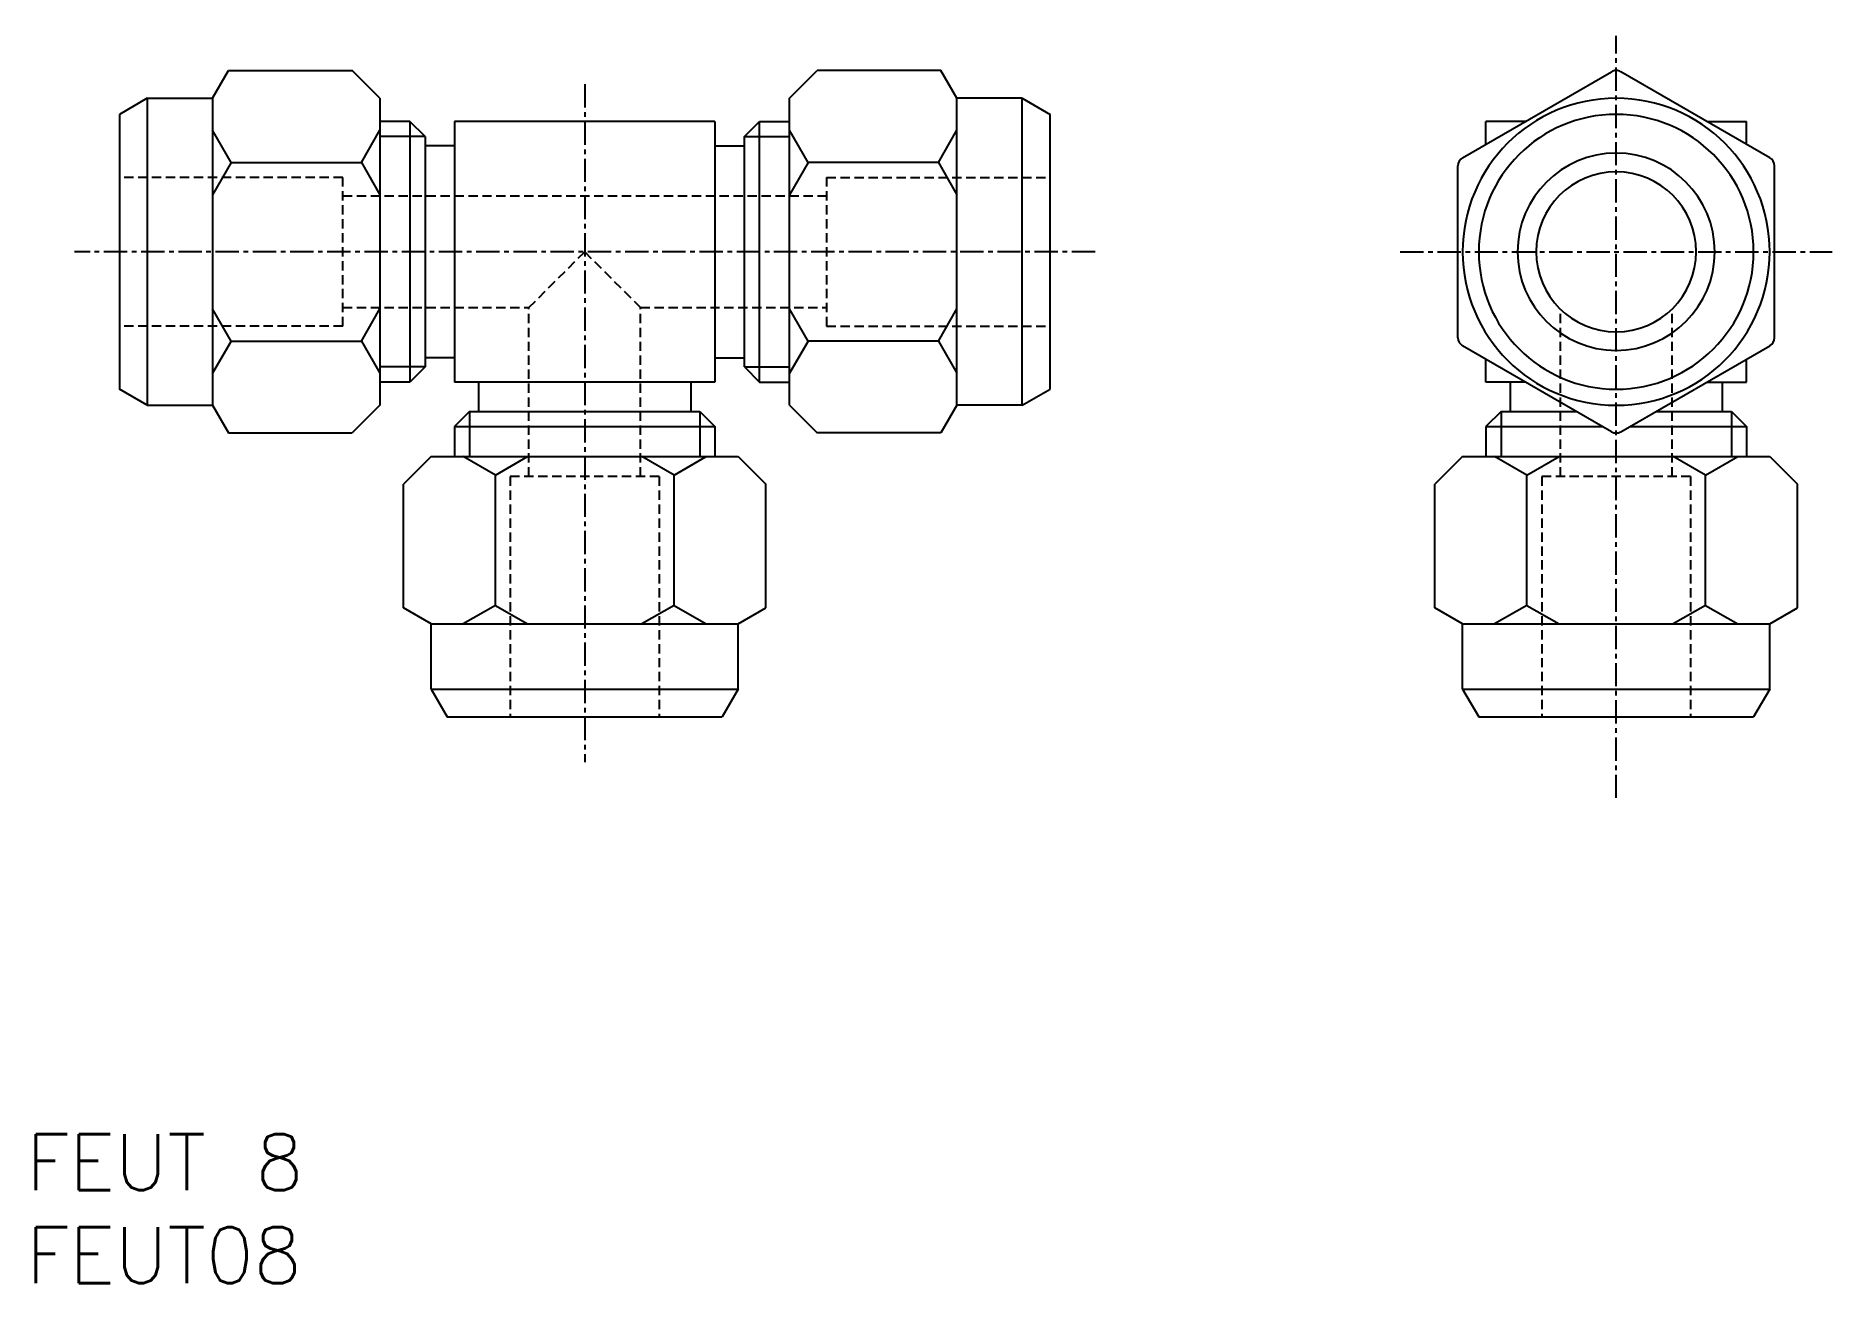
# Model space of a CAD drawing. Extents: x 0.5 to 97, y 0 to 67.
import ezdxf

# ---------------------------------------------------------------- set-up
doc = ezdxf.new("R2010")
doc.units = 0
doc.linetypes.add('CENTER', pattern=[2, 1.25, -0.25, 0.25, -0.25])
doc.linetypes.add('DASHED', pattern=[0.75, 0.5, -0.25])
doc.layers.get('0').update_dxf_attribs({"linetype": 'CONTINUOUS'})
doc.layers.add('CENTER', color=1, linetype='CENTER')
doc.styles.get("Standard").update_dxf_attribs({"font": 'txt.shx'})

# ---------------------------------------------------------------- blocks, each defined once
blk = doc.blocks.new('*U9')
at = {"color": 7, "linetype": 'CONTINUOUS'}
blk.add_text('FEUT08', height=3, dxfattribs=at).set_placement((0, 0))
blk = doc.blocks.new('*U10')
at = {"color": 7, "linetype": 'CONTINUOUS'}
blk.add_text('FEUT 8', height=3, dxfattribs=at).set_placement((0, 5))

msp = doc.modelspace()

# ---------------------------------------------------------------- linework, layer by layer
at = {"color": 7, "linetype": 'CONTINUOUS'}
for p, q in [((10, 63.67), (10.859, 65.157)), ((10.859, 65.157), (17.512, 65.157)), ((19, 63.67), (17.512, 65.157)), ((41, 63.67), (42.488, 65.157)), ((49.141, 65.157), (42.488, 65.157)), ((50, 63.67), (49.141, 65.157)), ((77.17, 60.471), (85.17, 65.09)), ((93.67, 60.471), (85.67, 65.09)), ((6.5, 63.67), (5, 62.804)), ((5, 62.804), (5, 48.036)), ((6.5, 63.67), (6.5, 47.17)), ((6.5, 63.67), (10, 63.67)), ((10, 63.67), (10, 47.17)), ((19, 63.67), (19, 47.17)), ((41, 47.17), (41, 63.67)), ((50, 47.17), (50, 63.67)), ((53.5, 63.67), (50, 63.67)), ((53.5, 47.17), (53.5, 63.67)), ((53.5, 63.67), (55, 62.804)), ((55, 48.036), (55, 62.804)), ((11, 60.22), (10, 61.952)), ((18, 60.22), (19, 61.952)), ((20.608, 62.42), (19, 62.42)), ((20.608, 62.42), (20.608, 48.42)), ((21.42, 61.608), (20.608, 62.42)), ((37, 62.42), (23, 62.42)), ((23, 62.42), (23, 48.42)), ((37, 62.42), (37, 48.42)), ((38.58, 61.608), (39.392, 62.42)), ((39.392, 48.42), (39.392, 62.42)), ((39.392, 62.42), (41, 62.42)), ((42, 60.22), (41, 61.952)), ((49, 60.22), (50, 61.952)), ((78.42, 61.193), (78.42, 62.42)), ((80.544, 62.42), (78.42, 62.42)), ((90.295, 62.42), (92.42, 62.42)), ((92.42, 61.193), (92.42, 62.42)), ((21.42, 61.608), (21.42, 49.232)), ((23, 61.12), (21.42, 61.12)), ((37, 61.12), (38.58, 61.12)), ((38.58, 49.232), (38.58, 61.608)), ((11, 60.22), (10, 58.488)), ((11, 60.22), (18, 60.22)), ((18, 60.22), (19, 58.488)), ((42, 60.22), (41, 58.488)), ((49, 60.22), (42, 60.22)), ((49, 60.22), (50, 58.488)), ((76.92, 50.801), (76.92, 60.038)), ((93.92, 50.801), (93.92, 60.038)), ((11, 50.62), (10, 52.352)), ((18, 50.62), (19, 52.352)), ((42, 50.62), (41, 52.352)), ((49, 50.62), (50, 52.352)), ((11, 50.62), (10, 48.888)), ((11, 50.62), (18, 50.62)), ((18, 50.62), (19, 48.888)), ((42, 50.62), (41, 48.888)), ((49, 50.62), (42, 50.62)), ((49, 50.62), (50, 48.888)), ((85.17, 45.749), (77.17, 50.368)), ((85.67, 45.749), (93.67, 50.368)), ((21.42, 49.232), (20.608, 48.42)), ((23, 49.72), (21.42, 49.72)), ((37, 49.72), (38.58, 49.72)), ((38.58, 49.232), (39.392, 48.42)), ((78.42, 48.42), (78.42, 49.646)), ((92.42, 48.42), (92.42, 49.646)), ((20.608, 48.42), (19, 48.42)), ((37, 48.42), (23, 48.42)), ((24.3, 48.42), (24.3, 46.839)), ((35.7, 48.42), (35.7, 46.839)), ((39.392, 48.42), (41, 48.42)), ((80.544, 48.42), (78.42, 48.42)), ((79.72, 48.42), (79.72, 46.839)), ((79.72, 48.42), (79.72, 46.839)), ((90.295, 48.42), (92.42, 48.42)), ((91.12, 48.42), (91.12, 46.839)), ((6.5, 47.17), (5, 48.036)), ((53.5, 47.17), (55, 48.036)), ((6.5, 47.17), (10, 47.17)), ((10, 47.17), (10.859, 45.682)), ((19, 47.17), (17.512, 45.682)), ((23.812, 46.839), (23, 46.027)), ((23.812, 46.839), (36.188, 46.839)), ((36.188, 46.839), (37, 46.027)), ((41, 47.17), (42.488, 45.682)), ((50, 47.17), (49.141, 45.682)), ((53.5, 47.17), (50, 47.17)), ((79.232, 46.839), (78.42, 46.027)), ((79.232, 46.839), (83.281, 46.839)), ((87.558, 46.839), (91.608, 46.839)), ((91.608, 46.839), (92.42, 46.027)), ((10.859, 45.682), (17.512, 45.682)), ((23, 46.027), (37, 46.027)), ((23, 46.027), (23, 44.42)), ((37, 46.027), (37, 44.42)), ((49.141, 45.682), (42.488, 45.682)), ((78.42, 46.027), (84.688, 46.027)), ((78.42, 46.027), (78.42, 44.42)), ((86.152, 46.027), (92.42, 46.027)), ((92.42, 46.027), (92.42, 44.42)), ((21.75, 44.42), (20.262, 42.932)), ((21.75, 44.42), (38.25, 44.42)), ((25.2, 43.42), (23.468, 44.42)), ((25.2, 43.42), (26.932, 44.42)), ((34.8, 43.42), (33.068, 44.42)), ((34.8, 43.42), (36.532, 44.42)), ((38.25, 44.42), (39.738, 42.932)), ((77.17, 44.42), (75.682, 42.932)), ((77.17, 44.42), (93.67, 44.42)), ((80.62, 43.42), (78.888, 44.42)), ((80.62, 43.42), (82.352, 44.42)), ((90.22, 43.42), (88.488, 44.42)), ((90.22, 43.42), (91.952, 44.42)), ((93.67, 44.42), (95.157, 42.932)), ((20.262, 36.279), (20.262, 42.932)), ((25.2, 36.42), (25.2, 43.42)), ((34.8, 36.42), (34.8, 43.42)), ((39.738, 36.279), (39.738, 42.932)), ((75.682, 36.279), (75.682, 42.932)), ((80.62, 36.42), (80.62, 43.42)), ((90.22, 36.42), (90.22, 43.42)), ((95.157, 36.279), (95.157, 42.932)), ((21.75, 35.42), (20.262, 36.279)), ((25.2, 36.42), (23.468, 35.42)), ((25.2, 36.42), (26.932, 35.42)), ((34.8, 36.42), (33.068, 35.42)), ((34.8, 36.42), (36.532, 35.42)), ((38.25, 35.42), (39.738, 36.279)), ((77.17, 35.42), (75.682, 36.279)), ((80.62, 36.42), (78.888, 35.42)), ((80.62, 36.42), (82.352, 35.42)), ((90.22, 36.42), (88.488, 35.42)), ((90.22, 36.42), (91.952, 35.42)), ((93.67, 35.42), (95.157, 36.279)), ((21.75, 35.42), (38.25, 35.42)), ((21.75, 31.92), (21.75, 35.42)), ((38.25, 31.92), (38.25, 35.42)), ((77.17, 31.92), (77.17, 35.42)), ((77.17, 35.42), (93.67, 35.42)), ((93.67, 31.92), (93.67, 35.42)), ((21.75, 31.92), (38.25, 31.92)), ((21.75, 31.92), (22.616, 30.42)), ((38.25, 31.92), (37.384, 30.42)), ((77.17, 31.92), (93.67, 31.92)), ((77.17, 31.92), (78.036, 30.42)), ((93.67, 31.92), (92.804, 30.42)), ((22.616, 30.42), (37.384, 30.42)), ((78.036, 30.42), (92.804, 30.42))]:
    msp.add_line(p, q, dxfattribs=at)
at = {"color": 3, "linetype": 'CONTINUOUS'}
for p, q in [((21.42, 61.608), (19, 61.608)), ((38.58, 61.608), (41, 61.608)), ((21.42, 49.232), (19, 49.232)), ((38.58, 49.232), (41, 49.232)), ((23.812, 46.839), (23.812, 44.42)), ((36.188, 46.839), (36.188, 44.42)), ((79.232, 46.839), (79.232, 44.42)), ((91.608, 46.839), (91.608, 44.42))]:
    msp.add_line(p, q, dxfattribs=at)
at = {"color": 3, "linetype": 'DASHED'}
for p, q in [((17, 59.42), (5, 59.42)), ((17, 51.42), (17, 59.42)), ((43, 59.42), (43, 51.42)), ((43, 59.42), (55, 59.42)), ((17, 58.42), (43, 58.42)), ((27, 52.42), (30, 55.42)), ((30, 55.42), (33, 52.42)), ((17, 52.42), (27, 52.42)), ((27, 43.339), (27, 52.42)), ((33, 43.339), (33, 52.42)), ((33, 52.42), (43, 52.42)), ((82.42, 43.339), (82.42, 52.339)), ((88.42, 43.339), (88.42, 52.339)), ((17, 51.42), (5, 51.42)), ((43, 51.42), (55, 51.42)), ((26, 43.339), (26, 30.42)), ((34, 43.339), (26, 43.339)), ((34, 43.339), (34, 30.42)), ((81.42, 43.339), (81.42, 30.42)), ((89.42, 43.339), (81.42, 43.339)), ((89.42, 43.339), (89.42, 30.42))]:
    msp.add_line(p, q, dxfattribs=at)
at = {"color": 7, "linetype": 'CONTINUOUS'}
for centre, radius, start, end in [((85.42, 64.657), 0.5, 90, 120), ((85.42, 64.657), 0.5, 60, 90), ((85.42, 55.42), 8.25, 90, 270), ((85.42, 55.42), 7.384, 90, 270), ((85.42, 55.42), 8.25, 270, 90), ((85.42, 55.42), 7.384, 270, 90), ((77.42, 60.038), 0.5, 120, 180), ((85.42, 55.42), 5.3, 90, 270), ((85.42, 55.42), 5.3, 270, 90), ((93.42, 60.038), 0.5, 0, 60), ((85.42, 55.42), 4.3, 90, 270), ((85.42, 55.42), 4.3, 270, 90), ((77.42, 50.801), 0.5, 180, 240), ((93.42, 50.801), 0.5, 300, 0), ((85.42, 46.182), 0.5, 240, 270), ((85.42, 46.182), 0.5, 270, 300)]:
    msp.add_arc(centre, radius, start, end, dxfattribs=at)
at = {"layer": 'CENTER', "color": 1, "linetype": 'CENTER'}
for p, q in [((85.42, 26.068), (85.42, 67.02)), ((30, 64.42), (30, 28)), ((57.42, 55.42), (2.58, 55.42)), ((73.82, 55.42), (97.02, 55.42))]:
    msp.add_line(p, q, dxfattribs=at)

# ---------------------------------------------------------------- block references
at = {"color": 7, "linetype": 'CONTINUOUS'}
for name in ['*U10', '*U9']:
    msp.add_blockref(name, (0, 0), dxfattribs=at)

doc.saveas('drawing.dxf')
